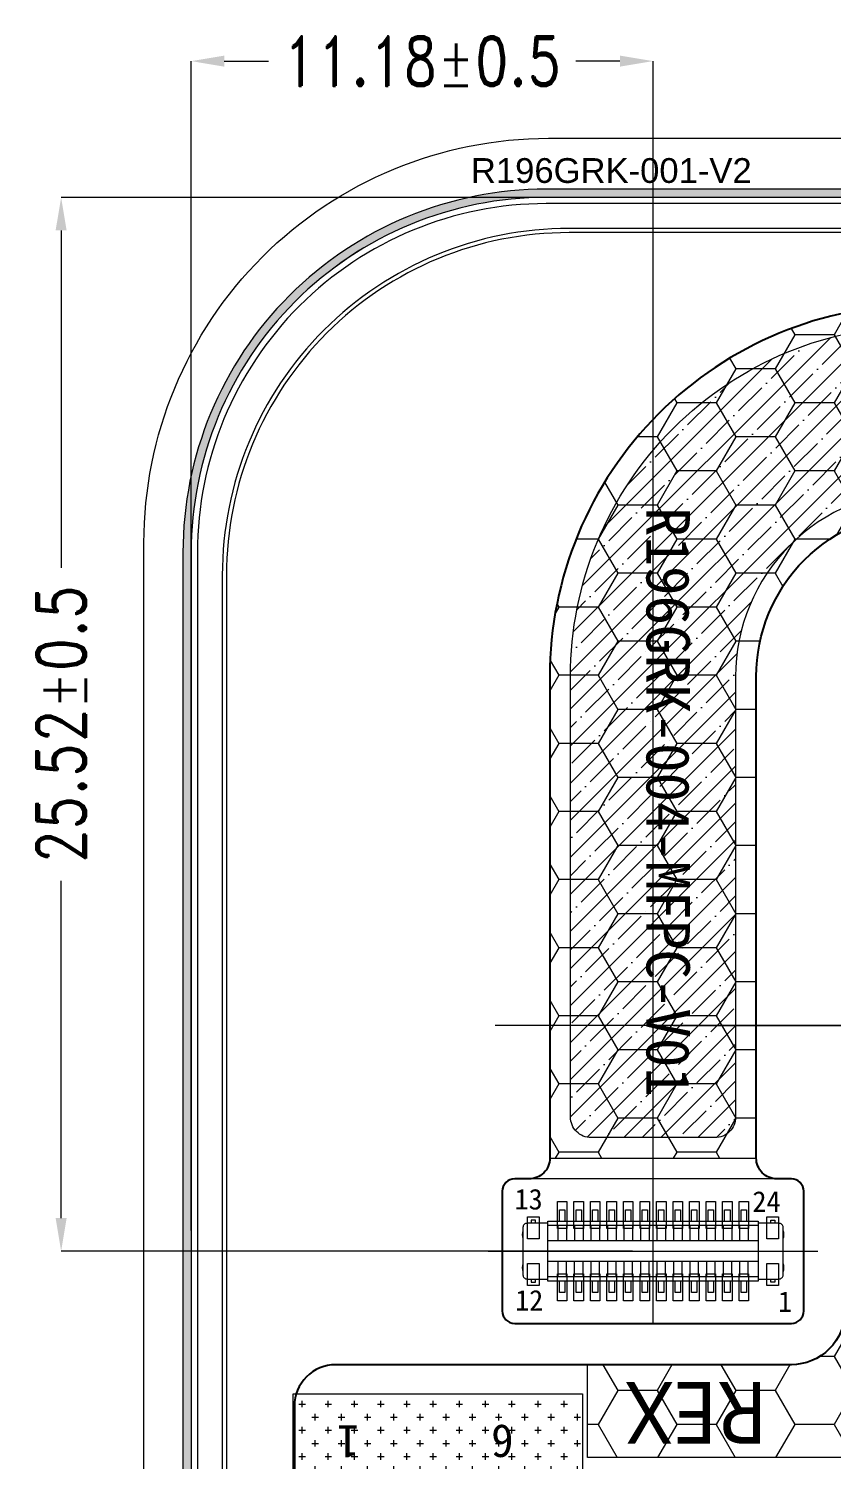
# Model space of a CAD drawing. Header units: millimetres. Extents: x 1845 to 2650, y -178 to 579.
# Drawn here: x 2574.44 to 2593.88, y 294.01 to 328.67 of the extents above; entities that cross this region are included whole.
import ezdxf
from ezdxf.lldxf.tags import DXFTag

# ---------------------------------------------------------------- set-up
doc = ezdxf.new("R2010")
doc.units = ezdxf.units.MM
doc.layers.get('0').update_dxf_attribs({"lineweight": 5})
doc.layers.get('Defpoints').update_dxf_attribs({"lineweight": 5})
for name, color, linetype, lineweight in [('CG', 6, 'Continuous', 5), ('DIM', 3, 'Continuous', 5), ('ITO', 2, 'Continuous', 5), ('Main-FPC', 2, 'Continuous', 5), ('MFPC', 50, 'Continuous', 5), ('TAPE', 90, 'Continuous', 5), ('TAPE-Foam', 32, 'Continuous', 5)]:
    doc.layers.add(name, color=color, linetype=linetype, lineweight=lineweight)
doc.layers.add('EMI', color=5, linetype='Continuous')
doc.layers.add('FPC', color=44, linetype='Continuous')
doc.styles.add('RD', font='ROMAND.shx', dxfattribs={"width": 0.8})
doc.styles.get("Standard").update_dxf_attribs({"font": 'txt', "bigfont": 'gbcbig.shx'})
doc.styles.add('ZI2.5', font='', dxfattribs={"height": 2.5})
doc.styles.add('宋体', font='')
doc.styles.add('汉字', font='')
doc.styles.get('ZI2.5').set_extended_font_data('SimSun')
doc.styles.get('宋体').set_extended_font_data('SimSun')
doc.styles.get('汉字').set_extended_font_data('SimSun')
tags = doc.linetypes.add('CENTER', pattern=[0.6, 0.375, -0.075, 0.075, -0.075]).pattern_tags.tags
tags[10:11] = [DXFTag(74, 4), DXFTag(75, 0), DXFTag(340, '0'), DXFTag(46, 1.0), DXFTag(50, 0.0), DXFTag(44, 0.0), DXFTag(45, 0.0)]
tags[8:9] = [DXFTag(74, 4), DXFTag(75, 0), DXFTag(340, '0'), DXFTag(46, 1.0), DXFTag(50, 0.0), DXFTag(44, 0.0), DXFTag(45, 0.0)]
tags[6:7] = [DXFTag(74, 4), DXFTag(75, 0), DXFTag(340, '0'), DXFTag(46, 1.0), DXFTag(50, 0.0), DXFTag(44, 0.0), DXFTag(45, 0.0)]
tags[4:5] = [DXFTag(74, 4), DXFTag(75, 0), DXFTag(340, '0'), DXFTag(46, 1.0), DXFTag(50, 0.0), DXFTag(44, 0.0), DXFTag(45, 0.0)]
doc.dimstyles.new('DIM', dxfattribs={"dimtxt": 0.8, "dimasz": 0.8, "dimexe": 0, "dimexo": 0.5, "dimgap": 0.11, "dimtad": 0, "dimzin": 1, "dimdsep": 46, "dimtxsty": 'RD', "dimcen": 0, "dimclrd": 256, "dimclre": 256, "dimclrt": 256, "dimadec": 0, "dimazin": 0, "dimtm": 1e-09, "dimtfac": 1, "dimtofl": 0, "dimtmove": 0, "dimatfit": 3, "dimfxl": 1, "dimlwe": -1, "dimarcsym": 0})

# ---------------------------------------------------------------- blocks, each defined once
blk = doc.blocks.new('R196GRM-001-PNL-V01-C')
at = {"layer": 'ITO', "lineweight": 5}
blk.add_lwpolyline([(1284.979, -117.658), (1269.109, -117.658, 0.414214), (1260.509, -126.258), (1260.509, -150.268, 0.414214), (1269.109, -158.868), (1284.979, -158.868, 0.414214), (1293.579, -150.268), (1293.579, -126.258, 0.414214)], format="xyb", close=True, dxfattribs=at)
at = {"layer": 'ITO', "color": 1, "linetype": 'CENTER', "lineweight": 5}
blk.add_lwpolyline([(1284.427, -118.51), (1269.662, -118.51, 0.414214), (1261.362, -126.81), (1261.362, -149.713, 0.414214), (1268.562, -156.913), (1285.527, -156.913, 0.414214), (1292.727, -149.713), (1292.727, -126.81, 0.414214)], format="xyb", close=True, dxfattribs=at)
blk.add_lwpolyline([(1286.22, -137.712), (1267.868, -137.712)], dxfattribs=at)
blk = doc.blocks.new('*D86')
at = {"layer": 'Defpoints', "color": 0, "lineweight": 5, "transparency": 16777216}
for p in [(2588.816, 324.578), (2575.226, 299.055), (2589.561, 299.055)]:
    blk.add_point(p, dxfattribs=at)
at = {"layer": 'DIM', "lineweight": 5, "transparency": 16777216}
for p, q in [((2588.316, 324.578), (2575.226, 324.578)), ((2575.226, 323.778), (2575.226, 315.607)), ((2575.226, 299.855), (2575.226, 308.027)), ((2589.061, 299.055), (2575.226, 299.055))]:
    blk.add_line(p, q, dxfattribs=at)
for points in [[(2575.092, 323.778), (2575.359, 323.778), (2575.226, 324.578)], [(2575.092, 299.855), (2575.359, 299.855), (2575.226, 299.055)]]:
    blk.add_solid(points, dxfattribs=at)
at = {"layer": 'DIM', "lineweight": 5, "transparency": 16777216, "insert": (2575.226, 311.817), "char_height": 1.2, "attachment_point": 5, "rotation": 90, "style": 'RD'}
blk.add_mtext('25.52%%P0.5', dxfattribs=at)
blk = doc.blocks.new('*D87')
at = {"layer": 'Defpoints', "color": 0, "lineweight": 5, "transparency": 16777216}
for p in [(2578.376, 327.88), (2578.376, 299.055), (2589.561, 299.055)]:
    blk.add_point(p, dxfattribs=at)
at = {"layer": 'DIM', "lineweight": 5, "transparency": 16777216}
for p, q in [((2578.376, 299.555), (2578.376, 327.88)), ((2579.176, 327.88), (2580.247, 327.88)), ((2588.761, 327.88), (2587.69, 327.88)), ((2589.561, 299.555), (2589.561, 327.88))]:
    blk.add_line(p, q, dxfattribs=at)
for points in [[(2579.176, 328.013), (2579.176, 327.746), (2578.376, 327.88)], [(2588.761, 328.013), (2588.761, 327.746), (2589.561, 327.88)]]:
    blk.add_solid(points, dxfattribs=at)
at = {"layer": 'DIM', "lineweight": 5, "transparency": 16777216, "insert": (2583.969, 327.88), "char_height": 1.2, "attachment_point": 5, "style": 'RD'}
blk.add_mtext('11.18%%P0.5', dxfattribs=at)
blk = doc.blocks.new('R196GRK-001-CVL-V01-C')
at = {"lineweight": 5}
h = blk.add_hatch(color=256, dxfattribs=at)
h.dxf.hatch_style = 1
h.paths.add_polyline_path([(2304.699, 307.08), (2304.699, 306.78), (2304.949, 306.78), (2304.949, 307.08), (2305.249, 307.08), (2305.249, 307.33), (2304.949, 307.33), (2304.949, 307.63), (2304.699, 307.63), (2304.699, 307.33), (2304.399, 307.33), (2304.399, 307.08)])
edge = h.paths.add_edge_path()
edge.add_line((2312.759, 306.584), (2296.889, 306.584))
edge.add_arc((2296.889, 297.784), 8.8, 90, 180)
edge.add_line((2288.089, 297.784), (2288.089, 273.774))
edge.add_arc((2296.889, 273.774), 8.8, 180, 270)
edge.add_line((2296.889, 264.974), (2312.759, 264.974))
edge.add_arc((2312.759, 273.774), 8.8, 270, 360)
edge.add_line((2321.559, 273.774), (2321.559, 297.784))
edge.add_arc((2312.759, 297.784), 8.8, 0, 90)
edge = h.paths.add_edge_path(flags=16)
edge.add_line((2312.759, 306.384), (2296.889, 306.384))
edge.add_arc((2296.889, 297.784), 8.6, 90, 180)
edge.add_line((2288.289, 297.784), (2288.289, 273.774))
edge.add_arc((2296.889, 273.774), 8.6, 180, 270)
edge.add_line((2296.889, 265.174), (2312.759, 265.174))
edge.add_arc((2312.759, 273.774), 8.6, 270, 360)
edge.add_line((2321.359, 273.774), (2321.359, 297.784))
edge.add_arc((2312.759, 297.784), 8.6, 0, 90)
for points in [[(2312.759, 306.584), (2296.889, 306.584, 0.414214), (2288.089, 297.784), (2288.089, 273.774, 0.414214), (2296.889, 264.974), (2312.759, 264.974, 0.414214), (2321.559, 273.774), (2321.559, 297.784, 0.414214)], [(2312.759, 306.384), (2296.889, 306.384, 0.414214), (2288.289, 297.784), (2288.289, 273.774, 0.414214), (2296.889, 265.174), (2312.759, 265.174, 0.414214), (2321.359, 273.774), (2321.359, 297.784, 0.414214)]]:
    blk.add_lwpolyline(points, format="xyb", close=True, dxfattribs=at)
at = {"color": 1}
blk.add_lwpolyline([(2299.973, 286.33), (2304.824, 286.33), (2304.824, 291.074)], dxfattribs=at)
at = {"layer": 'CG', "color": 1, "linetype": 'Continuous'}
blk.add_lwpolyline([(2322.504, 298.015), (2322.504, 273.545, -0.414214), (2312.704, 263.745), (2296.944, 263.745, -0.414214), (2287.144, 273.545), (2287.144, 298.015, -0.414214), (2296.944, 307.815), (2312.704, 307.815, -0.414214)], format="xyb", close=True, dxfattribs=at)
at = {"layer": 'CG', "linetype": 'Continuous'}
blk.add_lwpolyline([(2312.207, 305.631), (2297.442, 305.631, 0.414214), (2289.042, 297.231), (2289.042, 274.328, 0.414214), (2296.342, 267.028), (2313.307, 267.028, 0.414214), (2320.607, 274.328), (2320.607, 297.231, 0.414214)], format="xyb", close=True, dxfattribs=at)
at = {"lineweight": 5, "insert": (2295.063, 307.335), "char_height": 0.6, "width": 36.82947, "attachment_point": 1}
blk.add_mtext('{\\fArial|b0|i0|c134|p34;R196GRK-001-V\\fArial|b0|i0|c0|p34;2}', dxfattribs=at)

msp = doc.modelspace()

# ---------------------------------------------------------------- hatches: boundary and pattern name
at = {"lineweight": 5}
h = msp.add_hatch(dxfattribs=at)
h.set_pattern_fill('ANSI35', color=252, scale=0.1, angle=180)
h.set_pattern_definition([(225, (4437.30035, 158.4343), (0.4490128, -0.4490128), []), (225, (4436.85134, 158.4343), (0.4490128, -0.4490128), [0.79375, -0.15875, 0, -0.15875])])
edge = h.paths.add_edge_path()
edge.add_arc((2602.9112, 309.2597), 0.5, 180, 270, ccw=False)
edge.add_line((2602.4112, 309.2597), (2602.4112, 312.9745))
edge.add_arc((2597.9112, 312.9745), 4.5, 0, 90)
edge.add_line((2597.9112, 317.4745), (2596.0612, 317.4745))
edge.add_arc((2596.0612, 312.9745), 4.5, 90, 180)
edge.add_line((2591.5612, 312.9745), (2591.5612, 302.3054))
edge.add_arc((2591.0612, 302.3054), 0.5, 270, 360, ccw=False)
edge.add_line((2591.0612, 301.8054), (2588.0612, 301.8054))
edge.add_arc((2588.0612, 302.3054), 0.5, 180, 270, ccw=False)
edge.add_line((2587.5612, 302.3054), (2587.5612, 312.9745))
edge.add_arc((2596.0612, 312.9745), 8.5, 90, 180, ccw=False)
edge.add_line((2596.0612, 321.4745), (2597.9112, 321.4745))
edge.add_arc((2597.9112, 312.9745), 8.5, 0, 90, ccw=False)
edge.add_line((2606.4112, 312.9745), (2606.4112, 309.2597))
edge.add_arc((2605.9112, 309.2597), 0.5, -90, 0, ccw=False)
edge.add_line((2605.9112, 308.7597), (2602.9112, 308.7597))
h.paths.add_polyline_path([(2599.965, 319.9322), (2593.7148, 319.9322), (2593.7148, 318.3434), (2599.965, 318.3434)], flags=24)
at = {"layer": 'EMI', "lineweight": 5}
h = msp.add_hatch(dxfattribs=at)
h.set_pattern_fill('HONEY', color=256, scale=0.3, angle=180)
h.set_pattern_definition([(180, (4545.6174, 548.9206), (-1.42875, -0.8248892), [0.9525, -1.905]), (300, (4545.6174, 548.9206), (1.42875, -0.8248892), [0.9525, -1.905]), (240, (4545.6174, 548.9206), (-3e-09, -1.6497784), [-1.905, 0.9525])])
edge = h.paths.add_edge_path()
edge.add_line((2594.2141, 304.8506), (2604.3951, 304.8506))
edge.add_arc((2604.3951, 304.3506), 0.5, 0, 90, ccw=False)
edge.add_line((2604.8951, 304.3506), (2604.8951, 295.8417))
edge.add_arc((2604.3951, 295.8417), 0.5, -90, 0, ccw=False)
edge.add_line((2604.3951, 295.3417), (2594.7112, 295.3417))
edge.add_arc((2594.7112, 295.8417), 0.5, 180, 270, ccw=False)
edge.add_line((2594.2112, 295.8417), (2594.2112, 297.6054))
edge.add_arc((2592.9112, 297.6054), 1.3, 270, 360, ccw=False)
edge.add_line((2592.9112, 296.3054), (2587.9762, 296.3054))
edge.add_line((2587.9762, 296.3054), (2587.9762, 294.0539))
edge.add_line((2587.9762, 294.0539), (2606.9112, 294.0539))
edge.add_line((2606.9112, 294.0539), (2606.9112, 312.9745))
edge.add_arc((2597.9112, 312.9745), 9, 0, 90)
edge.add_line((2597.9112, 321.9745), (2596.0612, 321.9745))
edge.add_arc((2596.0612, 312.9745), 9, 90, 180)
edge.add_line((2587.0612, 312.9745), (2587.0612, 301.3054))
edge.add_line((2587.0612, 301.3054), (2592.0612, 301.3054))
edge.add_line((2592.0612, 301.3054), (2592.0612, 312.9745))
edge.add_arc((2596.0612, 312.9745), 4, 90, 180, ccw=False)
edge.add_line((2596.0612, 316.9745), (2597.9112, 316.9745))
edge.add_arc((2597.9112, 312.9745), 4, 0, 90, ccw=False)
edge.add_line((2601.9112, 312.9745), (2601.9112, 306.7745))
edge.add_arc((2600.9112, 306.7745), 1, 270, 360, ccw=False)
edge.add_line((2600.9112, 305.7745), (2595.2112, 305.7745))
edge.add_arc((2595.2112, 304.7745), 1, 90, 175.63603)
at = {"layer": 'TAPE', "lineweight": 5}
h = msp.add_hatch(dxfattribs=at)
h.set_pattern_fill('CROSS', color=32, scale=0.05)
h.set_pattern_definition([(0, (3515.38417, -263.13133), (0.3175, 0.3175), [0.15875, -0.47625]), (90, (3515.46354, -263.2107), (-0.3175, 0.3175), [0.15875, -0.47625])])
h.paths.add_polyline_path([(2580.8495, 295.5963), (2580.8495, 289.5963), (2587.8495, 289.5963), (2587.8495, 295.5963)])

# ---------------------------------------------------------------- linework, layer by layer
at = {"color": 252, "lineweight": 5}
msp.add_lwpolyline([(2602.9112, 308.7597, -0.4142136), (2602.4112, 309.2597), (2602.4112, 312.9745, 0.4142136), (2597.9112, 317.4745), (2596.0612, 317.4745, 0.4142136), (2591.5612, 312.9745), (2591.5612, 302.3054, -0.4142136), (2591.0612, 301.8054), (2588.0612, 301.8054, -0.4142136), (2587.5612, 302.3054), (2587.5612, 312.9745, -0.4142136), (2596.0612, 321.4745), (2597.9112, 321.4745, -0.4142136), (2606.4112, 312.9745), (2606.4112, 309.2597, -0.4142136), (2605.9112, 308.7597), (2602.9112, 308.7597)], format="xyb", dxfattribs=at)
at = {"color": 7, "linetype": 'Continuous', "lineweight": 5}
for points in [[(2586.7112, 299.7304), (2586.7112, 299.8054), (2586.6112, 299.8054), (2586.6112, 299.7304)], [(2587.2962, 299.7804), (2587.2962, 300.0554), (2587.4262, 300.0554), (2587.4262, 299.7804)], [(2587.6962, 299.7804), (2587.6962, 300.0554), (2587.8262, 300.0554), (2587.8262, 299.7804)], [(2588.0962, 299.7804), (2588.0962, 300.0554), (2588.2262, 300.0554), (2588.2262, 299.7804)], [(2588.4962, 299.7804), (2588.4962, 300.0554), (2588.6262, 300.0554), (2588.6262, 299.7804)], [(2588.8962, 299.7804), (2588.8962, 300.0554), (2589.0262, 300.0554), (2589.0262, 299.7804)], [(2589.2962, 299.7804), (2589.2962, 300.0554), (2589.4262, 300.0554), (2589.4262, 299.7804)], [(2589.6962, 299.7804), (2589.6962, 300.0554), (2589.8262, 300.0554), (2589.8262, 299.7804)], [(2590.0962, 299.7804), (2590.0962, 300.0554), (2590.2262, 300.0554), (2590.2262, 299.7804)], [(2590.4962, 299.7804), (2590.4962, 300.0554), (2590.6262, 300.0554), (2590.6262, 299.7804)], [(2590.8962, 299.7804), (2590.8962, 300.0554), (2591.0262, 300.0554), (2591.0262, 299.7804)], [(2591.2962, 299.7804), (2591.2962, 300.0554), (2591.4262, 300.0554), (2591.4262, 299.7804)], [(2591.6962, 299.7804), (2591.6962, 300.0554), (2591.8262, 300.0554), (2591.8262, 299.7804)], [(2592.4112, 299.7304), (2592.4112, 299.8054), (2592.5112, 299.8054), (2592.5112, 299.7304)], [(2592.1112, 299.6754), (2587.0112, 299.6754)], [(2587.2562, 299.6754), (2587.2562, 299.3054)], [(2587.4662, 299.6754), (2587.4662, 299.3054)], [(2587.6562, 299.6754), (2587.6562, 299.3054)], [(2587.8662, 299.6754), (2587.8662, 299.3054)], [(2588.0562, 299.6754), (2588.0562, 299.3054)], [(2588.2662, 299.6754), (2588.2662, 299.3054)], [(2588.4562, 299.6754), (2588.4562, 299.3054)], [(2588.6662, 299.6754), (2588.6662, 299.3054)], [(2588.8562, 299.6754), (2588.8562, 299.3054)], [(2589.0662, 299.6754), (2589.0662, 299.3054)], [(2589.2562, 299.6754), (2589.2562, 299.3054)], [(2589.4662, 299.6754), (2589.4662, 299.3054)], [(2589.6562, 299.6754), (2589.6562, 299.3054)], [(2589.8662, 299.6754), (2589.8662, 299.3054)], [(2590.0562, 299.6754), (2590.0562, 299.3054)], [(2590.2662, 299.6754), (2590.2662, 299.3054)], [(2590.4562, 299.6754), (2590.4562, 299.3054)], [(2590.6662, 299.6754), (2590.6662, 299.3054)], [(2590.8562, 299.6754), (2590.8562, 299.3054)], [(2591.0662, 299.6754), (2591.0662, 299.3054)], [(2591.2562, 299.6754), (2591.2562, 299.3054)], [(2591.4662, 299.6754), (2591.4662, 299.3054)], [(2591.6562, 299.6754), (2591.6562, 299.3054)], [(2591.8662, 299.6754), (2591.8662, 299.3054)], [(2592.1112, 299.3054), (2587.0112, 299.3054)], [(2592.1112, 298.8054), (2587.0112, 298.8054)], [(2587.2562, 298.8054), (2587.2562, 298.4354)], [(2587.4662, 298.4354), (2587.4662, 298.8054)], [(2587.6562, 298.4354), (2587.6562, 298.8054)], [(2587.8662, 298.4354), (2587.8662, 298.8054)], [(2588.0562, 298.8054), (2588.0562, 298.4354)], [(2588.2662, 298.4354), (2588.2662, 298.8054)], [(2588.4562, 298.8054), (2588.4562, 298.4354)], [(2588.6662, 298.4354), (2588.6662, 298.8054)], [(2588.8562, 298.8054), (2588.8562, 298.4354)], [(2589.0662, 298.4354), (2589.0662, 298.8054)], [(2589.2562, 298.8054), (2589.2562, 298.4354)], [(2589.4662, 298.4354), (2589.4662, 298.8054)], [(2589.6562, 298.8054), (2589.6562, 298.4354)], [(2589.8662, 298.4354), (2589.8662, 298.8054)], [(2590.0562, 298.8054), (2590.0562, 298.4354)], [(2590.2662, 298.4354), (2590.2662, 298.8054)], [(2590.4562, 298.8054), (2590.4562, 298.4354)], [(2590.6662, 298.4354), (2590.6662, 298.8054)], [(2590.8562, 298.8054), (2590.8562, 298.4354)], [(2591.0662, 298.4354), (2591.0662, 298.8054)], [(2591.2562, 298.8054), (2591.2562, 298.4354)], [(2591.4662, 298.4354), (2591.4662, 298.8054)], [(2591.6562, 298.8054), (2591.6562, 298.4354)], [(2591.8662, 298.4354), (2591.8662, 298.8054)], [(2592.1112, 298.4354), (2587.0112, 298.4354)], [(2586.6112, 298.3804), (2586.6112, 298.3054), (2586.7112, 298.3054), (2586.7112, 298.3804)], [(2587.4262, 298.3304), (2587.4262, 298.0554), (2587.2962, 298.0554), (2587.2962, 298.3304)], [(2587.8262, 298.3304), (2587.8262, 298.0554), (2587.6962, 298.0554), (2587.6962, 298.3304)], [(2588.2262, 298.3304), (2588.2262, 298.0554), (2588.0962, 298.0554), (2588.0962, 298.3304)], [(2588.6262, 298.3304), (2588.6262, 298.0554), (2588.4962, 298.0554), (2588.4962, 298.3304)], [(2589.0262, 298.3304), (2589.0262, 298.0554), (2588.8962, 298.0554), (2588.8962, 298.3304)], [(2589.4262, 298.3304), (2589.4262, 298.0554), (2589.2962, 298.0554), (2589.2962, 298.3304)], [(2589.8262, 298.3304), (2589.8262, 298.0554), (2589.6962, 298.0554), (2589.6962, 298.3304)], [(2590.2262, 298.3304), (2590.2262, 298.0554), (2590.0962, 298.0554), (2590.0962, 298.3304)], [(2590.6262, 298.3304), (2590.6262, 298.0554), (2590.4962, 298.0554), (2590.4962, 298.3304)], [(2591.0262, 298.3304), (2591.0262, 298.0554), (2590.8962, 298.0554), (2590.8962, 298.3304)], [(2591.4262, 298.3304), (2591.4262, 298.0554), (2591.2962, 298.0554), (2591.2962, 298.3304)], [(2591.8262, 298.3304), (2591.8262, 298.0554), (2591.6962, 298.0554), (2591.6962, 298.3304)], [(2592.5112, 298.3804), (2592.5112, 298.3054), (2592.4112, 298.3054), (2592.4112, 298.3804)]]:
    msp.add_lwpolyline(points, dxfattribs=at)
msp.add_lwpolyline([(2592.1112, 298.3304), (2587.0112, 298.3304), (2587.0112, 299.7804), (2592.1112, 299.7804)], close=True, dxfattribs=at)
for points in [[(2586.4112, 299.5534, 0.2041241), (2586.4112, 299.3574)], [(2587.0112, 299.7304), (2586.5112, 299.7304, 0.4142136), (2586.4112, 299.6304), (2586.4112, 298.4804, 0.4142136), (2586.5112, 298.3804), (2587.0112, 298.3804)], [(2592.1112, 298.3804), (2592.6112, 298.3804, 0.4142136), (2592.7112, 298.4804), (2592.7112, 299.6304, 0.4142136), (2592.6112, 299.7304), (2592.1112, 299.7304)], [(2592.7112, 299.3574, 0.2041241), (2592.7112, 299.5534)], [(2586.4112, 298.7534, 0.2041241), (2586.4112, 298.5574)], [(2592.7112, 298.5574, 0.2041241), (2592.7112, 298.7534)]]:
    msp.add_lwpolyline(points, format="xyb", dxfattribs=at)
at = {"layer": 'DIM', "color": 1, "linetype": 'CENTER', "lineweight": 5}
for points in [[(2589.5612, 297.2799), (2589.5612, 300.8309)], [(2585.5713, 299.0554), (2593.5511, 299.0554)]]:
    msp.add_lwpolyline(points, dxfattribs=at)
at = {"layer": 'EMI', "lineweight": 5}
for points in [[(2587.0612, 301.3054), (2592.0612, 301.3054)], [(2587.9762, 297.3054), (2587.9762, 297.318)], [(2606.9112, 294.0539), (2587.9762, 294.0539), (2587.9762, 296.3054)]]:
    msp.add_lwpolyline(points, dxfattribs=at)
at = {"layer": 'FPC', "color": 4, "lineweight": 5}
msp.add_lwpolyline([(2592.9112, 300.8054), (2586.2112, 300.8054, 0.4142136), (2585.9112, 300.5054), (2585.9112, 297.6054, 0.4142136), (2586.2112, 297.3054), (2592.9112, 297.3054, 0.4142136), (2593.2112, 297.6054), (2593.2112, 300.5054, 0.4142136)], format="xyb", close=True, dxfattribs=at)
at = {"layer": 'FPC', "color": 1, "lineweight": 5}
for points in [[(2587.2462, 300.2554), (2587.4762, 300.2554), (2587.4762, 299.6054), (2587.2462, 299.6054)], [(2587.6462, 300.2554), (2587.8762, 300.2554), (2587.8762, 299.6054), (2587.6462, 299.6054)], [(2588.0462, 300.2554), (2588.2762, 300.2554), (2588.2762, 299.6054), (2588.0462, 299.6054)], [(2588.4462, 300.2554), (2588.6762, 300.2554), (2588.6762, 299.6054), (2588.4462, 299.6054)], [(2588.8462, 300.2554), (2589.0762, 300.2554), (2589.0762, 299.6054), (2588.8462, 299.6054)], [(2589.2462, 300.2554), (2589.4762, 300.2554), (2589.4762, 299.6054), (2589.2462, 299.6054)], [(2589.6462, 300.2554), (2589.8762, 300.2554), (2589.8762, 299.6054), (2589.6462, 299.6054)], [(2590.0462, 300.2554), (2590.2762, 300.2554), (2590.2762, 299.6054), (2590.0462, 299.6054)], [(2590.4462, 300.2554), (2590.6762, 300.2554), (2590.6762, 299.6054), (2590.4462, 299.6054)], [(2590.8462, 300.2554), (2591.0762, 300.2554), (2591.0762, 299.6054), (2590.8462, 299.6054)], [(2591.2462, 300.2554), (2591.4762, 300.2554), (2591.4762, 299.6054), (2591.2462, 299.6054)], [(2591.6462, 300.2554), (2591.8762, 300.2554), (2591.8762, 299.6054), (2591.6462, 299.6054)], [(2586.5212, 299.8854), (2586.8012, 299.8854), (2586.8012, 299.3554), (2586.5212, 299.3554)], [(2592.3212, 299.8854), (2592.6012, 299.8854), (2592.6012, 299.3554), (2592.3212, 299.3554)], [(2586.5212, 298.7554), (2586.8012, 298.7554), (2586.8012, 298.2254), (2586.5212, 298.2254)], [(2592.3212, 298.7554), (2592.6012, 298.7554), (2592.6012, 298.2254), (2592.3212, 298.2254)], [(2587.2462, 298.5054), (2587.4762, 298.5054), (2587.4762, 297.8554), (2587.2462, 297.8554)], [(2587.6462, 298.5054), (2587.8762, 298.5054), (2587.8762, 297.8554), (2587.6462, 297.8554)], [(2588.0462, 298.5054), (2588.2762, 298.5054), (2588.2762, 297.8554), (2588.0462, 297.8554)], [(2588.4462, 298.5054), (2588.6762, 298.5054), (2588.6762, 297.8554), (2588.4462, 297.8554)], [(2588.8462, 298.5054), (2589.0762, 298.5054), (2589.0762, 297.8554), (2588.8462, 297.8554)], [(2589.2462, 298.5054), (2589.4762, 298.5054), (2589.4762, 297.8554), (2589.2462, 297.8554)], [(2589.6462, 298.5054), (2589.8762, 298.5054), (2589.8762, 297.8554), (2589.6462, 297.8554)], [(2590.0462, 298.5054), (2590.2762, 298.5054), (2590.2762, 297.8554), (2590.0462, 297.8554)], [(2590.4462, 298.5054), (2590.6762, 298.5054), (2590.6762, 297.8554), (2590.4462, 297.8554)], [(2590.8462, 298.5054), (2591.0762, 298.5054), (2591.0762, 297.8554), (2590.8462, 297.8554)], [(2591.2462, 298.5054), (2591.4762, 298.5054), (2591.4762, 297.8554), (2591.2462, 297.8554)], [(2591.6462, 298.5054), (2591.8762, 298.5054), (2591.8762, 297.8554), (2591.6462, 297.8554)]]:
    msp.add_lwpolyline(points, close=True, dxfattribs=at)
at = {"layer": 'ITO', "color": 1, "linetype": 'CENTER', "lineweight": 5}
msp.add_lwpolyline([(2599.4993, 304.5245), (2590.3232, 304.5245)], dxfattribs=at)
at = {"layer": 'MFPC', "linetype": 'Continuous', "lineweight": 25}
for points in [[(2596.0612, 321.9745, 0.4142136), (2587.0612, 312.9745), (2587.0612, 301.3054, -0.4142136), (2586.5612, 300.8054), (2586.2112, 300.8054, 0.4142136), (2585.9112, 300.5054), (2585.9112, 297.6054, 0.4142136), (2586.2112, 297.3054), (2592.9112, 297.3054, 0.4142136), (2593.2112, 297.6054), (2593.2112, 300.5054, 0.4142136), (2592.9112, 300.8054), (2592.5612, 300.8054, -0.4142136), (2592.0612, 301.3054), (2592.0612, 312.9745, -0.4142136), (2596.0612, 316.9745)], [(2594.2112, 297.6054, -0.4142136), (2592.9112, 296.3054), (2581.8762, 296.3054, 0.4142136), (2580.8762, 295.3054), (2580.8762, 290.3685, 0.4142136)]]:
    msp.add_lwpolyline(points, format="xyb", dxfattribs=at)
at = {"layer": 'TAPE', "color": 32, "lineweight": 5}
msp.add_lwpolyline([(2587.8495, 295.5963), (2587.8495, 289.5963), (2580.8495, 289.5963), (2580.8495, 295.5963)], close=True, dxfattribs=at)
at = {"layer": 'TAPE-Foam', "color": 32, "lineweight": 5}
msp.add_lwpolyline([(2602.8463, 324.4285), (2586.9763, 324.4285, 0.4142136), (2578.5263, 315.9785), (2578.5263, 291.9685, 0.4142136), (2586.9763, 283.5185), (2602.8463, 283.5185, 0.4142136), (2611.2963, 291.9685), (2611.2963, 315.9785, 0.4142136)], format="xyb", close=True, dxfattribs=at)

# ---------------------------------------------------------------- block references
at = {"lineweight": 5}
msp.add_blockref('R196GRK-001-CVL-V01-C', (290.087, 18.1946), dxfattribs=at)
at = {"layer": 'ITO', "lineweight": 5}
msp.add_blockref('R196GRM-001-PNL-V01-C', (1317.867, 442.236), dxfattribs=at)

# ---------------------------------------------------------------- texts
at = {"color": 1, "lineweight": 5, "style": 'ZI2.5'}
for s, p in [('1', (2582.4515, 294.8398)), ('6', (2586.184, 294.8459))]:
    msp.add_text(s, height=0.8, rotation=180, dxfattribs=at).set_placement(p)
at = {"char_height": 0.5, "width": 0.587693, "attachment_point": 1, "style": '宋体'}
for s, insert in [('13', (2586.2082, 300.564)), ('24', (2591.9695, 300.5073)), ('12', (2586.2218, 298.1142)), ('1', (2592.5889, 298.0829))]:
    msp.add_mtext(s, dxfattribs=dict(at, insert=insert))
at = {"layer": 'Main-FPC', "color": 255, "lineweight": 5, "style": '汉字'}
msp.add_text('R196GRK-004-MFPC-V01', height=1.05, rotation=270, dxfattribs=at).set_placement((2589.403, 317.0771))
at = {"layer": 'Main-FPC', "color": 0, "lineweight": 5, "insert": (2592.344, 294.3885), "char_height": 1.5, "width": 8.409341, "attachment_point": 1, "rotation": 180, "style": '汉字'}
msp.add_mtext('{\\fMicrosoft YaHei|b0|i0|c134|p34;\\C255;REX  }', dxfattribs=at)

# ---------------------------------------------------------------- dimensions: what is measured, and where the dimension line sits
at = {"layer": 'DIM', "lineweight": 5}
dim = msp.add_linear_dim(base=(2578.3763, 327.8797), p1=(2589.5612, 299.0554), p2=(2578.3763, 299.0554), text='<>%%P0.5', dimstyle='DIM', override={"dimtxt": 1.2, "dimfxl": 0.8, "dimlwd": 5, "dimlwe": 5, "dimarcsym": 1}, dxfattribs=at)
dim.commit()
dim.dimension.update_dxf_attribs({"geometry": '*D87', "text_midpoint": (2583.9687, 327.8797)})
dim = msp.add_linear_dim(base=(2575.2257, 299.0554), p1=(2588.8158, 324.5785), p2=(2589.5612, 299.0554), angle=90, text='<>%%P0.5', dimstyle='DIM', override={"dimtxt": 1.2, "dimfxl": 0.8, "dimlwd": 5, "dimlwe": 5, "dimarcsym": 1}, dxfattribs=at)
dim.commit()
dim.dimension.update_dxf_attribs({"geometry": '*D86', "text_midpoint": (2575.2257, 311.8169)})

doc.saveas('drawing.dxf')
